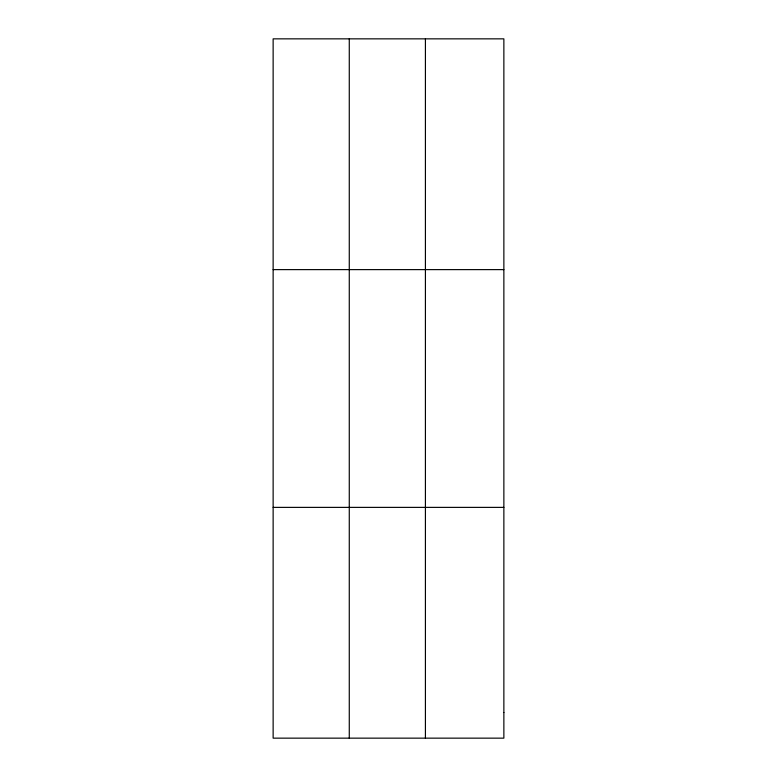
<?xml version="1.0" encoding="UTF-8"?>
<svg xmlns="http://www.w3.org/2000/svg" width="777" height="777" viewBox="0 0 777 777"><rect width="100%" height="100%" fill="white"/><g stroke="black" fill="none" stroke-linecap="round" stroke-linejoin="round"><path stroke-width="1.17" d="M349.271 38.85L349.271 738.15M425.417 38.85L425.417 738.15M273.135 269.619L503.865 269.619M273.135 507.381L503.865 507.381M503.865 712.509L503.865 738.15L273.135 738.15L273.135 38.85L503.865 38.85L503.865 712.509"/></g></svg>
